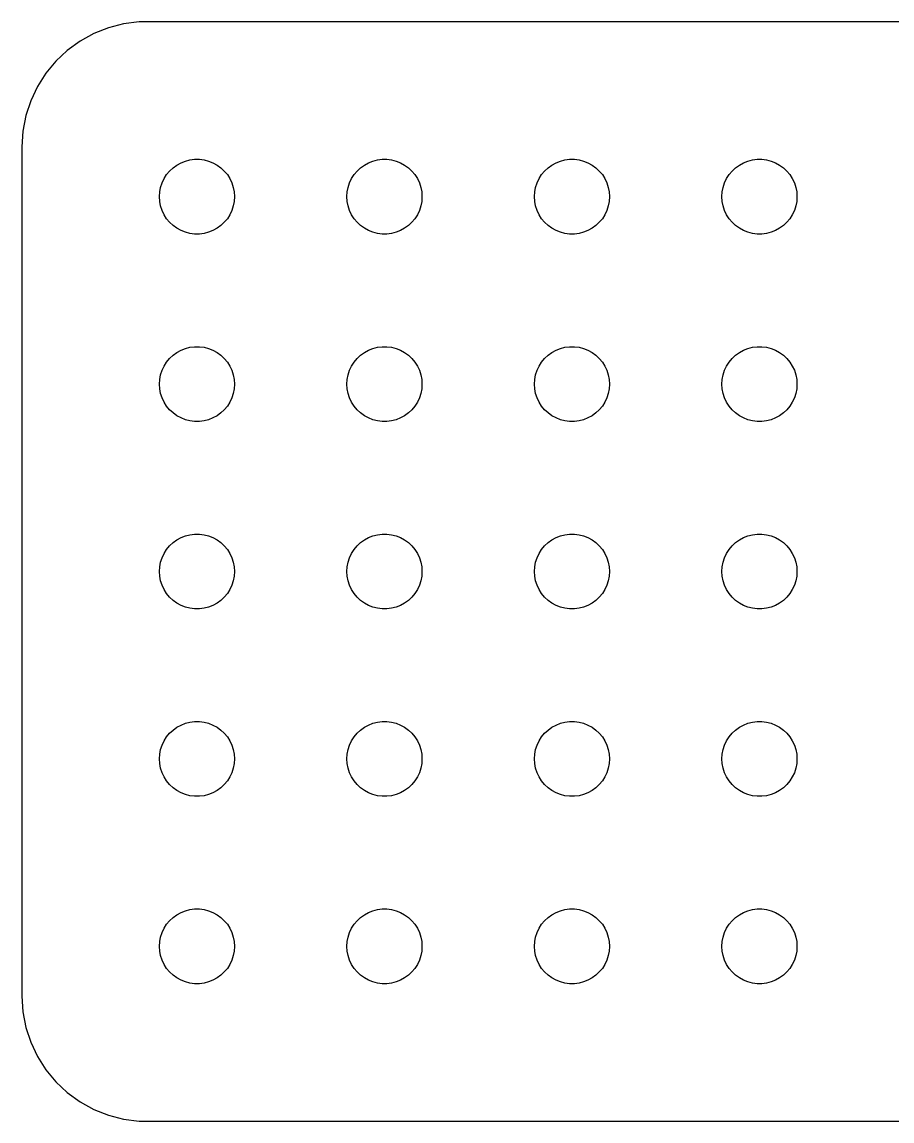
# Model space of a CAD drawing. Header units: metres. Extents: x -142 to 142, y -22 to 22.
# Drawn here: x -142 to -107.2, y -21.99 to 21.99 of the extents above; entities that cross this region are included whole.
import ezdxf

# ---------------------------------------------------------------- set-up
doc = ezdxf.new("R2010")
doc.units = ezdxf.units.M

msp = doc.modelspace()

# ---------------------------------------------------------------- linework, layer by layer
for p, q in [((-137.314, 21.9901), (-137.937, 21.9114)), ((137.314, 21.9901), (-137.314, 21.9901)), ((-138.545, 21.7553), (-139.129, 21.5241)), ((-137.937, 21.9114), (-138.545, 21.7553)), ((-139.679, 21.2216), (-140.187, 20.8526)), ((-139.129, 21.5241), (-139.679, 21.2216)), ((-140.187, 20.8526), (-140.645, 20.4227)), ((-140.645, 20.4227), (-141.045, 19.9389)), ((-141.045, 19.9389), (-141.382, 19.4088)), ((-141.382, 19.4088), (-141.649, 18.8406)), ((-141.649, 18.8406), (-141.843, 18.2434)), ((-141.843, 18.2434), (-141.961, 17.6267)), ((-141.961, 17.6267), (-142, 17)), ((-142, 17), (-142, -17)), ((-135.804, 16.2665), (-135.639, 16.3572)), ((-135.639, 16.3572), (-135.464, 16.4266)), ((-135.464, 16.4266), (-135.281, 16.4734)), ((-135.281, 16.4734), (-135.094, 16.497)), ((-135.094, 16.497), (-134.906, 16.497)), ((-134.906, 16.497), (-134.719, 16.4734)), ((-134.719, 16.4734), (-134.536, 16.4266)), ((-134.536, 16.4266), (-134.361, 16.3572)), ((-134.361, 16.3572), (-134.196, 16.2665)), ((-128.304, 16.2665), (-128.139, 16.3572)), ((-128.139, 16.3572), (-127.964, 16.4266)), ((-127.964, 16.4266), (-127.781, 16.4734)), ((-127.781, 16.4734), (-127.594, 16.497)), ((-127.594, 16.497), (-127.406, 16.497)), ((-127.406, 16.497), (-127.219, 16.4734)), ((-127.219, 16.4734), (-127.036, 16.4266)), ((-127.036, 16.4266), (-126.861, 16.3572)), ((-126.861, 16.3572), (-126.696, 16.2665)), ((-120.804, 16.2665), (-120.639, 16.3572)), ((-120.639, 16.3572), (-120.464, 16.4266)), ((-120.464, 16.4266), (-120.281, 16.4734)), ((-120.281, 16.4734), (-120.094, 16.497)), ((-120.094, 16.497), (-119.906, 16.497)), ((-119.906, 16.497), (-119.719, 16.4734)), ((-119.719, 16.4734), (-119.536, 16.4266)), ((-119.536, 16.4266), (-119.361, 16.3572)), ((-119.361, 16.3572), (-119.196, 16.2665)), ((-113.304, 16.2665), (-113.139, 16.3572)), ((-113.139, 16.3572), (-112.964, 16.4266)), ((-112.964, 16.4266), (-112.781, 16.4734)), ((-112.781, 16.4734), (-112.594, 16.497)), ((-112.594, 16.497), (-112.406, 16.497)), ((-112.406, 16.497), (-112.219, 16.4734)), ((-112.219, 16.4734), (-112.036, 16.4266)), ((-112.036, 16.4266), (-111.861, 16.3572)), ((-111.861, 16.3572), (-111.696, 16.2665)), ((-136.314, 15.7226), (-136.214, 15.8817)), ((-136.214, 15.8817), (-136.093, 16.0268)), ((-136.093, 16.0268), (-135.956, 16.1558)), ((-135.956, 16.1558), (-135.804, 16.2665)), ((-134.196, 16.2665), (-134.044, 16.1558)), ((-134.044, 16.1558), (-133.907, 16.0268)), ((-133.907, 16.0268), (-133.786, 15.8817)), ((-133.786, 15.8817), (-133.686, 15.7226)), ((-128.814, 15.7226), (-128.714, 15.8817)), ((-128.714, 15.8817), (-128.593, 16.0268)), ((-128.593, 16.0268), (-128.456, 16.1558)), ((-128.456, 16.1558), (-128.304, 16.2665)), ((-126.696, 16.2665), (-126.544, 16.1558)), ((-126.544, 16.1558), (-126.407, 16.0268)), ((-126.407, 16.0268), (-126.286, 15.8817)), ((-126.286, 15.8817), (-126.186, 15.7226)), ((-121.314, 15.7226), (-121.214, 15.8817)), ((-121.214, 15.8817), (-121.093, 16.0268)), ((-121.093, 16.0268), (-120.956, 16.1558)), ((-120.956, 16.1558), (-120.804, 16.2665)), ((-119.196, 16.2665), (-119.044, 16.1558)), ((-119.044, 16.1558), (-118.907, 16.0268)), ((-118.907, 16.0268), (-118.786, 15.8817)), ((-118.786, 15.8817), (-118.686, 15.7226)), ((-113.814, 15.7226), (-113.714, 15.8817)), ((-113.714, 15.8817), (-113.593, 16.0268)), ((-113.593, 16.0268), (-113.456, 16.1558)), ((-113.456, 16.1558), (-113.304, 16.2665)), ((-111.696, 16.2665), (-111.544, 16.1558)), ((-111.544, 16.1558), (-111.407, 16.0268)), ((-111.407, 16.0268), (-111.286, 15.8817)), ((-111.286, 15.8817), (-111.186, 15.7226)), ((-136.453, 15.373), (-136.395, 15.5522)), ((-136.395, 15.5522), (-136.314, 15.7226)), ((-133.686, 15.7226), (-133.605, 15.5522)), ((-133.605, 15.5522), (-133.547, 15.373)), ((-128.953, 15.373), (-128.895, 15.5522)), ((-128.895, 15.5522), (-128.814, 15.7226)), ((-126.186, 15.7226), (-126.105, 15.5522)), ((-126.105, 15.5522), (-126.047, 15.373)), ((-121.453, 15.373), (-121.395, 15.5522)), ((-121.395, 15.5522), (-121.314, 15.7226)), ((-118.686, 15.7226), (-118.605, 15.5522)), ((-118.605, 15.5522), (-118.547, 15.373)), ((-113.953, 15.373), (-113.895, 15.5522)), ((-113.895, 15.5522), (-113.814, 15.7226)), ((-111.186, 15.7226), (-111.105, 15.5522)), ((-111.105, 15.5522), (-111.047, 15.373)), ((-136.5, 15), (-136.488, 15.188)), ((-136.488, 14.812), (-136.5, 15)), ((-136.488, 15.188), (-136.453, 15.373)), ((-133.547, 15.373), (-133.512, 15.188)), ((-133.512, 15.188), (-133.5, 15)), ((-133.5, 15), (-133.512, 14.812)), ((-129, 15), (-128.988, 15.188)), ((-128.988, 14.812), (-129, 15)), ((-128.988, 15.188), (-128.953, 15.373)), ((-126.047, 15.373), (-126.012, 15.188)), ((-126.012, 15.188), (-126, 15)), ((-126, 15), (-126.012, 14.812)), ((-121.5, 15), (-121.488, 15.188)), ((-121.488, 14.812), (-121.5, 15)), ((-121.488, 15.188), (-121.453, 15.373)), ((-118.547, 15.373), (-118.512, 15.188)), ((-118.512, 15.188), (-118.5, 15)), ((-118.5, 15), (-118.512, 14.812)), ((-114, 15), (-113.988, 15.188)), ((-113.988, 14.812), (-114, 15)), ((-113.988, 15.188), (-113.953, 15.373)), ((-111.047, 15.373), (-111.012, 15.188)), ((-111.012, 15.188), (-111, 15)), ((-111, 15), (-111.012, 14.812)), ((-136.453, 14.627), (-136.488, 14.812)), ((-136.395, 14.4478), (-136.453, 14.627)), ((-133.547, 14.627), (-133.605, 14.4478)), ((-133.512, 14.812), (-133.547, 14.627)), ((-128.953, 14.627), (-128.988, 14.812)), ((-128.895, 14.4478), (-128.953, 14.627)), ((-126.047, 14.627), (-126.105, 14.4478)), ((-126.012, 14.812), (-126.047, 14.627)), ((-121.453, 14.627), (-121.488, 14.812)), ((-121.395, 14.4478), (-121.453, 14.627)), ((-118.547, 14.627), (-118.605, 14.4478)), ((-118.512, 14.812), (-118.547, 14.627)), ((-113.953, 14.627), (-113.988, 14.812)), ((-113.895, 14.4478), (-113.953, 14.627)), ((-111.047, 14.627), (-111.105, 14.4478)), ((-111.012, 14.812), (-111.047, 14.627)), ((-136.314, 14.2774), (-136.395, 14.4478)), ((-136.214, 14.1183), (-136.314, 14.2774)), ((-136.093, 13.9732), (-136.214, 14.1183)), ((-133.786, 14.1183), (-133.907, 13.9732)), ((-133.686, 14.2774), (-133.786, 14.1183)), ((-133.605, 14.4478), (-133.686, 14.2774)), ((-128.814, 14.2774), (-128.895, 14.4478)), ((-128.714, 14.1183), (-128.814, 14.2774)), ((-128.593, 13.9732), (-128.714, 14.1183)), ((-126.286, 14.1183), (-126.407, 13.9732)), ((-126.186, 14.2774), (-126.286, 14.1183)), ((-126.105, 14.4478), (-126.186, 14.2774)), ((-121.314, 14.2774), (-121.395, 14.4478)), ((-121.214, 14.1183), (-121.314, 14.2774)), ((-121.093, 13.9732), (-121.214, 14.1183)), ((-118.786, 14.1183), (-118.907, 13.9732)), ((-118.686, 14.2774), (-118.786, 14.1183)), ((-118.605, 14.4478), (-118.686, 14.2774)), ((-113.814, 14.2774), (-113.895, 14.4478)), ((-113.714, 14.1183), (-113.814, 14.2774)), ((-113.593, 13.9732), (-113.714, 14.1183)), ((-111.286, 14.1183), (-111.407, 13.9732)), ((-111.186, 14.2774), (-111.286, 14.1183)), ((-111.105, 14.4478), (-111.186, 14.2774)), ((-135.956, 13.8442), (-136.093, 13.9732)), ((-135.804, 13.7335), (-135.956, 13.8442)), ((-135.639, 13.6427), (-135.804, 13.7335)), ((-135.464, 13.5734), (-135.639, 13.6427)), ((-134.361, 13.6427), (-134.536, 13.5734)), ((-134.196, 13.7335), (-134.361, 13.6427)), ((-134.044, 13.8442), (-134.196, 13.7335)), ((-133.907, 13.9732), (-134.044, 13.8442)), ((-128.456, 13.8442), (-128.593, 13.9732)), ((-128.304, 13.7335), (-128.456, 13.8442)), ((-128.139, 13.6427), (-128.304, 13.7335)), ((-127.964, 13.5734), (-128.139, 13.6427)), ((-126.861, 13.6427), (-127.036, 13.5734)), ((-126.696, 13.7335), (-126.861, 13.6427)), ((-126.544, 13.8442), (-126.696, 13.7335)), ((-126.407, 13.9732), (-126.544, 13.8442)), ((-120.956, 13.8442), (-121.093, 13.9732)), ((-120.804, 13.7335), (-120.956, 13.8442)), ((-120.639, 13.6427), (-120.804, 13.7335)), ((-120.464, 13.5734), (-120.639, 13.6427)), ((-119.361, 13.6427), (-119.536, 13.5734)), ((-119.196, 13.7335), (-119.361, 13.6427)), ((-119.044, 13.8442), (-119.196, 13.7335)), ((-118.907, 13.9732), (-119.044, 13.8442)), ((-113.456, 13.8442), (-113.593, 13.9732)), ((-113.304, 13.7335), (-113.456, 13.8442)), ((-113.139, 13.6427), (-113.304, 13.7335)), ((-112.964, 13.5734), (-113.139, 13.6427)), ((-111.861, 13.6427), (-112.036, 13.5734)), ((-111.696, 13.7335), (-111.861, 13.6427)), ((-111.544, 13.8442), (-111.696, 13.7335)), ((-111.407, 13.9732), (-111.544, 13.8442)), ((-135.281, 13.5266), (-135.464, 13.5734)), ((-135.094, 13.5029), (-135.281, 13.5266)), ((-134.906, 13.5029), (-135.094, 13.5029)), ((-134.719, 13.5266), (-134.906, 13.5029)), ((-134.536, 13.5734), (-134.719, 13.5266)), ((-127.781, 13.5266), (-127.964, 13.5734)), ((-127.594, 13.5029), (-127.781, 13.5266)), ((-127.406, 13.5029), (-127.594, 13.5029)), ((-127.219, 13.5266), (-127.406, 13.5029)), ((-127.036, 13.5734), (-127.219, 13.5266)), ((-120.281, 13.5266), (-120.464, 13.5734)), ((-120.094, 13.5029), (-120.281, 13.5266)), ((-119.906, 13.5029), (-120.094, 13.5029)), ((-119.719, 13.5266), (-119.906, 13.5029)), ((-119.536, 13.5734), (-119.719, 13.5266)), ((-112.781, 13.5266), (-112.964, 13.5734)), ((-112.594, 13.5029), (-112.781, 13.5266)), ((-112.406, 13.5029), (-112.594, 13.5029)), ((-112.219, 13.5266), (-112.406, 13.5029)), ((-112.036, 13.5734), (-112.219, 13.5266)), ((-135.804, 8.76648), (-135.639, 8.85724)), ((-135.639, 8.85724), (-135.464, 8.92657)), ((-135.464, 8.92657), (-135.281, 8.97342)), ((-135.281, 8.97342), (-135.094, 8.99704)), ((-135.094, 8.99704), (-134.906, 8.99704)), ((-134.906, 8.99704), (-134.719, 8.97342)), ((-134.719, 8.97342), (-134.536, 8.92657)), ((-134.536, 8.92657), (-134.361, 8.85724)), ((-134.361, 8.85724), (-134.196, 8.76648)), ((-128.304, 8.76648), (-128.139, 8.85724)), ((-128.139, 8.85724), (-127.964, 8.92657)), ((-127.964, 8.92657), (-127.781, 8.97342)), ((-127.781, 8.97342), (-127.594, 8.99704)), ((-127.594, 8.99704), (-127.406, 8.99704)), ((-127.406, 8.99704), (-127.219, 8.97342)), ((-127.219, 8.97342), (-127.036, 8.92657)), ((-127.036, 8.92657), (-126.861, 8.85724)), ((-126.861, 8.85724), (-126.696, 8.76648)), ((-120.804, 8.76648), (-120.639, 8.85724)), ((-120.639, 8.85724), (-120.464, 8.92657)), ((-120.464, 8.92657), (-120.281, 8.97342)), ((-120.281, 8.97342), (-120.094, 8.99704)), ((-120.094, 8.99704), (-119.906, 8.99704)), ((-119.906, 8.99704), (-119.719, 8.97342)), ((-119.719, 8.97342), (-119.536, 8.92657)), ((-119.536, 8.92657), (-119.361, 8.85724)), ((-119.361, 8.85724), (-119.196, 8.76648)), ((-113.304, 8.76648), (-113.139, 8.85724)), ((-113.139, 8.85724), (-112.964, 8.92657)), ((-112.964, 8.92657), (-112.781, 8.97342)), ((-112.781, 8.97342), (-112.594, 8.99704)), ((-112.594, 8.99704), (-112.406, 8.99704)), ((-112.406, 8.99704), (-112.219, 8.97342)), ((-112.219, 8.97342), (-112.036, 8.92657)), ((-112.036, 8.92657), (-111.861, 8.85724)), ((-111.861, 8.85724), (-111.696, 8.76648)), ((-136.314, 8.22263), (-136.214, 8.38167)), ((-136.214, 8.38167), (-136.093, 8.52681)), ((-136.093, 8.52681), (-135.956, 8.65576)), ((-135.956, 8.65576), (-135.804, 8.76648)), ((-134.196, 8.76648), (-134.044, 8.65576)), ((-134.044, 8.65576), (-133.907, 8.52681)), ((-133.907, 8.52681), (-133.786, 8.38167)), ((-133.786, 8.38167), (-133.686, 8.22263)), ((-128.814, 8.22263), (-128.714, 8.38167)), ((-128.714, 8.38167), (-128.593, 8.52681)), ((-128.593, 8.52681), (-128.456, 8.65576)), ((-128.456, 8.65576), (-128.304, 8.76648)), ((-126.696, 8.76648), (-126.544, 8.65576)), ((-126.544, 8.65576), (-126.407, 8.52681)), ((-126.407, 8.52681), (-126.286, 8.38167)), ((-126.286, 8.38167), (-126.186, 8.22263)), ((-121.314, 8.22263), (-121.214, 8.38167)), ((-121.214, 8.38167), (-121.093, 8.52681)), ((-121.093, 8.52681), (-120.956, 8.65576)), ((-120.956, 8.65576), (-120.804, 8.76648)), ((-119.196, 8.76648), (-119.044, 8.65576)), ((-119.044, 8.65576), (-118.907, 8.52681)), ((-118.907, 8.52681), (-118.786, 8.38167)), ((-118.786, 8.38167), (-118.686, 8.22263)), ((-113.814, 8.22263), (-113.714, 8.38167)), ((-113.714, 8.38167), (-113.593, 8.52681)), ((-113.593, 8.52681), (-113.456, 8.65576)), ((-113.456, 8.65576), (-113.304, 8.76648)), ((-111.696, 8.76648), (-111.544, 8.65576)), ((-111.544, 8.65576), (-111.407, 8.52681)), ((-111.407, 8.52681), (-111.286, 8.38167)), ((-111.286, 8.38167), (-111.186, 8.22263)), ((-136.453, 7.87303), (-136.395, 8.05219)), ((-136.395, 8.05219), (-136.314, 8.22263)), ((-133.686, 8.22263), (-133.605, 8.05219)), ((-133.605, 8.05219), (-133.547, 7.87303)), ((-128.953, 7.87303), (-128.895, 8.05219)), ((-128.895, 8.05219), (-128.814, 8.22263)), ((-126.186, 8.22263), (-126.105, 8.05219)), ((-126.105, 8.05219), (-126.047, 7.87303)), ((-121.453, 7.87303), (-121.395, 8.05219)), ((-121.395, 8.05219), (-121.314, 8.22263)), ((-118.686, 8.22263), (-118.605, 8.05219)), ((-118.605, 8.05219), (-118.547, 7.87303)), ((-113.953, 7.87303), (-113.895, 8.05219)), ((-113.895, 8.05219), (-113.814, 8.22263)), ((-111.186, 8.22263), (-111.105, 8.05219)), ((-111.105, 8.05219), (-111.047, 7.87303)), ((-136.5, 7.5), (-136.488, 7.68799)), ((-136.488, 7.312), (-136.5, 7.5)), ((-136.488, 7.68799), (-136.453, 7.87303)), ((-133.547, 7.87303), (-133.512, 7.68799)), ((-133.512, 7.68799), (-133.5, 7.5)), ((-133.5, 7.5), (-133.512, 7.312)), ((-129, 7.5), (-128.988, 7.68799)), ((-128.988, 7.312), (-129, 7.5)), ((-128.988, 7.68799), (-128.953, 7.87303)), ((-126.047, 7.87303), (-126.012, 7.68799)), ((-126.012, 7.68799), (-126, 7.5)), ((-126, 7.5), (-126.012, 7.312)), ((-121.5, 7.5), (-121.488, 7.68799)), ((-121.488, 7.312), (-121.5, 7.5)), ((-121.488, 7.68799), (-121.453, 7.87303)), ((-118.547, 7.87303), (-118.512, 7.68799)), ((-118.512, 7.68799), (-118.5, 7.5)), ((-118.5, 7.5), (-118.512, 7.312)), ((-114, 7.5), (-113.988, 7.68799)), ((-113.988, 7.312), (-114, 7.5)), ((-113.988, 7.68799), (-113.953, 7.87303)), ((-111.047, 7.87303), (-111.012, 7.68799)), ((-111.012, 7.68799), (-111, 7.5)), ((-111, 7.5), (-111.012, 7.312)), ((-136.453, 7.12695), (-136.488, 7.312)), ((-136.395, 6.9478), (-136.453, 7.12695)), ((-133.547, 7.12695), (-133.605, 6.9478)), ((-133.512, 7.312), (-133.547, 7.12695)), ((-128.953, 7.12695), (-128.988, 7.312)), ((-128.895, 6.9478), (-128.953, 7.12695)), ((-126.047, 7.12695), (-126.105, 6.9478)), ((-126.012, 7.312), (-126.047, 7.12695)), ((-121.453, 7.12695), (-121.488, 7.312)), ((-121.395, 6.9478), (-121.453, 7.12695)), ((-118.547, 7.12695), (-118.605, 6.9478)), ((-118.512, 7.312), (-118.547, 7.12695)), ((-113.953, 7.12695), (-113.988, 7.312)), ((-113.895, 6.9478), (-113.953, 7.12695)), ((-111.047, 7.12695), (-111.105, 6.9478)), ((-111.012, 7.312), (-111.047, 7.12695)), ((-136.314, 6.77736), (-136.395, 6.9478)), ((-136.214, 6.61832), (-136.314, 6.77736)), ((-136.093, 6.47318), (-136.214, 6.61832)), ((-133.786, 6.61832), (-133.907, 6.47318)), ((-133.686, 6.77736), (-133.786, 6.61832)), ((-133.605, 6.9478), (-133.686, 6.77736)), ((-128.814, 6.77736), (-128.895, 6.9478)), ((-128.714, 6.61832), (-128.814, 6.77736)), ((-128.593, 6.47318), (-128.714, 6.61832)), ((-126.286, 6.61832), (-126.407, 6.47318)), ((-126.186, 6.77736), (-126.286, 6.61832)), ((-126.105, 6.9478), (-126.186, 6.77736)), ((-121.314, 6.77736), (-121.395, 6.9478)), ((-121.214, 6.61832), (-121.314, 6.77736)), ((-121.093, 6.47318), (-121.214, 6.61832)), ((-118.786, 6.61832), (-118.907, 6.47318)), ((-118.686, 6.77736), (-118.786, 6.61832)), ((-118.605, 6.9478), (-118.686, 6.77736)), ((-113.814, 6.77736), (-113.895, 6.9478)), ((-113.714, 6.61832), (-113.814, 6.77736)), ((-113.593, 6.47318), (-113.714, 6.61832)), ((-111.286, 6.61832), (-111.407, 6.47318)), ((-111.186, 6.77736), (-111.286, 6.61832)), ((-111.105, 6.9478), (-111.186, 6.77736)), ((-135.956, 6.34422), (-136.093, 6.47318)), ((-135.804, 6.23351), (-135.956, 6.34422)), ((-135.639, 6.14275), (-135.804, 6.23351)), ((-134.196, 6.23351), (-134.361, 6.14275)), ((-134.044, 6.34422), (-134.196, 6.23351)), ((-133.907, 6.47318), (-134.044, 6.34422)), ((-128.456, 6.34422), (-128.593, 6.47318)), ((-128.304, 6.23351), (-128.456, 6.34422)), ((-128.139, 6.14275), (-128.304, 6.23351)), ((-126.696, 6.23351), (-126.861, 6.14275)), ((-126.544, 6.34422), (-126.696, 6.23351)), ((-126.407, 6.47318), (-126.544, 6.34422)), ((-120.956, 6.34422), (-121.093, 6.47318)), ((-120.804, 6.23351), (-120.956, 6.34422)), ((-120.639, 6.14275), (-120.804, 6.23351)), ((-119.196, 6.23351), (-119.361, 6.14275)), ((-119.044, 6.34422), (-119.196, 6.23351)), ((-118.907, 6.47318), (-119.044, 6.34422)), ((-113.456, 6.34422), (-113.593, 6.47318)), ((-113.304, 6.23351), (-113.456, 6.34422)), ((-113.139, 6.14275), (-113.304, 6.23351)), ((-111.696, 6.23351), (-111.861, 6.14275)), ((-111.544, 6.34422), (-111.696, 6.23351)), ((-111.407, 6.47318), (-111.544, 6.34422)), ((-135.464, 6.07341), (-135.639, 6.14275)), ((-135.281, 6.02657), (-135.464, 6.07341)), ((-135.094, 6.00294), (-135.281, 6.02657)), ((-134.906, 6.00294), (-135.094, 6.00294)), ((-134.719, 6.02657), (-134.906, 6.00294)), ((-134.536, 6.07341), (-134.719, 6.02657)), ((-134.361, 6.14275), (-134.536, 6.07341)), ((-127.964, 6.07341), (-128.139, 6.14275)), ((-127.781, 6.02657), (-127.964, 6.07341)), ((-127.594, 6.00294), (-127.781, 6.02657)), ((-127.406, 6.00294), (-127.594, 6.00294)), ((-127.219, 6.02657), (-127.406, 6.00294)), ((-127.036, 6.07341), (-127.219, 6.02657)), ((-126.861, 6.14275), (-127.036, 6.07341)), ((-120.464, 6.07341), (-120.639, 6.14275)), ((-120.281, 6.02657), (-120.464, 6.07341)), ((-120.094, 6.00294), (-120.281, 6.02657)), ((-119.906, 6.00294), (-120.094, 6.00294)), ((-119.719, 6.02657), (-119.906, 6.00294)), ((-119.536, 6.07341), (-119.719, 6.02657)), ((-119.361, 6.14275), (-119.536, 6.07341)), ((-112.964, 6.07341), (-113.139, 6.14275)), ((-112.781, 6.02657), (-112.964, 6.07341)), ((-112.594, 6.00294), (-112.781, 6.02657)), ((-112.406, 6.00294), (-112.594, 6.00294)), ((-112.219, 6.02657), (-112.406, 6.00294)), ((-112.036, 6.07341), (-112.219, 6.02657)), ((-111.861, 6.14275), (-112.036, 6.07341)), ((-135.804, 1.26648), (-135.639, 1.35724)), ((-135.639, 1.35724), (-135.464, 1.42657)), ((-135.464, 1.42657), (-135.281, 1.47342)), ((-135.281, 1.47342), (-135.094, 1.49704)), ((-135.094, 1.49704), (-134.906, 1.49704)), ((-134.906, 1.49704), (-134.719, 1.47342)), ((-134.719, 1.47342), (-134.536, 1.42657)), ((-134.536, 1.42657), (-134.361, 1.35724)), ((-134.361, 1.35724), (-134.196, 1.26648)), ((-128.304, 1.26648), (-128.139, 1.35724)), ((-128.139, 1.35724), (-127.964, 1.42657)), ((-127.964, 1.42657), (-127.781, 1.47342)), ((-127.781, 1.47342), (-127.594, 1.49704)), ((-127.594, 1.49704), (-127.406, 1.49704)), ((-127.406, 1.49704), (-127.219, 1.47342)), ((-127.219, 1.47342), (-127.036, 1.42657)), ((-127.036, 1.42657), (-126.861, 1.35724)), ((-126.861, 1.35724), (-126.696, 1.26648)), ((-120.804, 1.26648), (-120.639, 1.35724)), ((-120.639, 1.35724), (-120.464, 1.42657)), ((-120.464, 1.42657), (-120.281, 1.47342)), ((-120.281, 1.47342), (-120.094, 1.49704)), ((-120.094, 1.49704), (-119.906, 1.49704)), ((-119.906, 1.49704), (-119.719, 1.47342)), ((-119.719, 1.47342), (-119.536, 1.42657)), ((-119.536, 1.42657), (-119.361, 1.35724)), ((-119.361, 1.35724), (-119.196, 1.26648)), ((-113.304, 1.26648), (-113.139, 1.35724)), ((-113.139, 1.35724), (-112.964, 1.42657)), ((-112.964, 1.42657), (-112.781, 1.47342)), ((-112.781, 1.47342), (-112.594, 1.49704)), ((-112.594, 1.49704), (-112.406, 1.49704)), ((-112.406, 1.49704), (-112.219, 1.47342)), ((-112.219, 1.47342), (-112.036, 1.42657)), ((-112.036, 1.42657), (-111.861, 1.35724)), ((-111.861, 1.35724), (-111.696, 1.26648)), ((-136.314, 0.722626), (-136.214, 0.881668)), ((-136.214, 0.881668), (-136.093, 1.02681)), ((-136.093, 1.02681), (-135.956, 1.15576)), ((-135.956, 1.15576), (-135.804, 1.26648)), ((-134.196, 1.26648), (-134.044, 1.15576)), ((-134.044, 1.15576), (-133.907, 1.02681)), ((-133.907, 1.02681), (-133.786, 0.881668)), ((-133.786, 0.881668), (-133.686, 0.722626)), ((-128.814, 0.722626), (-128.714, 0.881668)), ((-128.714, 0.881668), (-128.593, 1.02681)), ((-128.593, 1.02681), (-128.456, 1.15576)), ((-128.456, 1.15576), (-128.304, 1.26648)), ((-126.696, 1.26648), (-126.544, 1.15576)), ((-126.544, 1.15576), (-126.407, 1.02681)), ((-126.407, 1.02681), (-126.286, 0.881668)), ((-126.286, 0.881668), (-126.186, 0.722626)), ((-121.314, 0.722626), (-121.214, 0.881668)), ((-121.214, 0.881668), (-121.093, 1.02681)), ((-121.093, 1.02681), (-120.956, 1.15576)), ((-120.956, 1.15576), (-120.804, 1.26648)), ((-119.196, 1.26648), (-119.044, 1.15576)), ((-119.044, 1.15576), (-118.907, 1.02681)), ((-118.907, 1.02681), (-118.786, 0.881668)), ((-118.786, 0.881668), (-118.686, 0.722626)), ((-113.814, 0.722626), (-113.714, 0.881668)), ((-113.714, 0.881668), (-113.593, 1.02681)), ((-113.593, 1.02681), (-113.456, 1.15576)), ((-113.456, 1.15576), (-113.304, 1.26648)), ((-111.696, 1.26648), (-111.544, 1.15576)), ((-111.544, 1.15576), (-111.407, 1.02681)), ((-111.407, 1.02681), (-111.286, 0.881668)), ((-111.286, 0.881668), (-111.186, 0.722626)), ((-136.453, 0.373032), (-136.395, 0.552185)), ((-136.395, 0.552185), (-136.314, 0.722626)), ((-133.686, 0.722626), (-133.605, 0.552185)), ((-133.605, 0.552185), (-133.547, 0.373032)), ((-128.953, 0.373032), (-128.895, 0.552185)), ((-128.895, 0.552185), (-128.814, 0.722626)), ((-126.186, 0.722626), (-126.105, 0.552185)), ((-126.105, 0.552185), (-126.047, 0.373032)), ((-121.453, 0.373032), (-121.395, 0.552185)), ((-121.395, 0.552185), (-121.314, 0.722626)), ((-118.686, 0.722626), (-118.605, 0.552185)), ((-118.605, 0.552185), (-118.547, 0.373032)), ((-113.953, 0.373032), (-113.895, 0.552185)), ((-113.895, 0.552185), (-113.814, 0.722626)), ((-111.186, 0.722626), (-111.105, 0.552185)), ((-111.105, 0.552185), (-111.047, 0.373032)), ((-136.5, 0), (-136.488, 0.187988)), ((-136.488, -0.187988), (-136.5, 0)), ((-136.488, 0.187988), (-136.453, 0.373032)), ((-133.547, 0.373032), (-133.512, 0.187988)), ((-133.512, 0.187988), (-133.5, 0)), ((-133.5, 0), (-133.512, -0.187988)), ((-129, 0), (-128.988, 0.187988)), ((-128.988, -0.187988), (-129, 0)), ((-128.988, 0.187988), (-128.953, 0.373032)), ((-126.047, 0.373032), (-126.012, 0.187988)), ((-126.012, 0.187988), (-126, 0)), ((-126, 0), (-126.012, -0.187988)), ((-121.5, 0), (-121.488, 0.187988)), ((-121.488, -0.187988), (-121.5, 0)), ((-121.488, 0.187988), (-121.453, 0.373032)), ((-118.547, 0.373032), (-118.512, 0.187988)), ((-118.512, 0.187988), (-118.5, 0)), ((-118.5, 0), (-118.512, -0.187988)), ((-114, 0), (-113.988, 0.187988)), ((-113.988, -0.187988), (-114, 0)), ((-113.988, 0.187988), (-113.953, 0.373032)), ((-111.047, 0.373032), (-111.012, 0.187988)), ((-111.012, 0.187988), (-111, 0)), ((-111, 0), (-111.012, -0.187988)), ((-136.453, -0.373032), (-136.488, -0.187988)), ((-136.395, -0.552185), (-136.453, -0.373032)), ((-133.547, -0.373032), (-133.605, -0.552185)), ((-133.512, -0.187988), (-133.547, -0.373032)), ((-128.953, -0.373032), (-128.988, -0.187988)), ((-128.895, -0.552185), (-128.953, -0.373032)), ((-126.047, -0.373032), (-126.105, -0.552185)), ((-126.012, -0.187988), (-126.047, -0.373032)), ((-121.453, -0.373032), (-121.488, -0.187988)), ((-121.395, -0.552185), (-121.453, -0.373032)), ((-118.547, -0.373032), (-118.605, -0.552185)), ((-118.512, -0.187988), (-118.547, -0.373032)), ((-113.953, -0.373032), (-113.988, -0.187988)), ((-113.895, -0.552185), (-113.953, -0.373032)), ((-111.047, -0.373032), (-111.105, -0.552185)), ((-111.012, -0.187988), (-111.047, -0.373032)), ((-136.314, -0.722626), (-136.395, -0.552185)), ((-136.214, -0.881668), (-136.314, -0.722626)), ((-133.686, -0.722626), (-133.786, -0.881668)), ((-133.605, -0.552185), (-133.686, -0.722626)), ((-128.814, -0.722626), (-128.895, -0.552185)), ((-128.714, -0.881668), (-128.814, -0.722626)), ((-126.186, -0.722626), (-126.286, -0.881668)), ((-126.105, -0.552185), (-126.186, -0.722626)), ((-121.314, -0.722626), (-121.395, -0.552185)), ((-121.214, -0.881668), (-121.314, -0.722626)), ((-118.686, -0.722626), (-118.786, -0.881668)), ((-118.605, -0.552185), (-118.686, -0.722626)), ((-113.814, -0.722626), (-113.895, -0.552185)), ((-113.714, -0.881668), (-113.814, -0.722626)), ((-111.186, -0.722626), (-111.286, -0.881668)), ((-111.105, -0.552185), (-111.186, -0.722626)), ((-136.093, -1.02681), (-136.214, -0.881668)), ((-135.956, -1.15576), (-136.093, -1.02681)), ((-135.804, -1.26648), (-135.956, -1.15576)), ((-135.639, -1.35724), (-135.804, -1.26648)), ((-134.196, -1.26648), (-134.361, -1.35724)), ((-134.044, -1.15576), (-134.196, -1.26648)), ((-133.907, -1.02681), (-134.044, -1.15576)), ((-133.786, -0.881668), (-133.907, -1.02681)), ((-128.593, -1.02681), (-128.714, -0.881668)), ((-128.456, -1.15576), (-128.593, -1.02681)), ((-128.304, -1.26648), (-128.456, -1.15576)), ((-128.139, -1.35724), (-128.304, -1.26648)), ((-126.696, -1.26648), (-126.861, -1.35724)), ((-126.544, -1.15576), (-126.696, -1.26648)), ((-126.407, -1.02681), (-126.544, -1.15576)), ((-126.286, -0.881668), (-126.407, -1.02681)), ((-121.093, -1.02681), (-121.214, -0.881668)), ((-120.956, -1.15576), (-121.093, -1.02681)), ((-120.804, -1.26648), (-120.956, -1.15576)), ((-120.639, -1.35724), (-120.804, -1.26648)), ((-119.196, -1.26648), (-119.361, -1.35724)), ((-119.044, -1.15576), (-119.196, -1.26648)), ((-118.907, -1.02681), (-119.044, -1.15576)), ((-118.786, -0.881668), (-118.907, -1.02681)), ((-113.593, -1.02681), (-113.714, -0.881668)), ((-113.456, -1.15576), (-113.593, -1.02681)), ((-113.304, -1.26648), (-113.456, -1.15576)), ((-113.139, -1.35724), (-113.304, -1.26648)), ((-111.696, -1.26648), (-111.861, -1.35724)), ((-111.544, -1.15576), (-111.696, -1.26648)), ((-111.407, -1.02681), (-111.544, -1.15576)), ((-111.286, -0.881668), (-111.407, -1.02681)), ((-135.464, -1.42657), (-135.639, -1.35724)), ((-135.281, -1.47342), (-135.464, -1.42657)), ((-135.094, -1.49704), (-135.281, -1.47342)), ((-134.906, -1.49704), (-135.094, -1.49704)), ((-134.719, -1.47342), (-134.906, -1.49704)), ((-134.536, -1.42657), (-134.719, -1.47342)), ((-134.361, -1.35724), (-134.536, -1.42657)), ((-127.964, -1.42657), (-128.139, -1.35724)), ((-127.781, -1.47342), (-127.964, -1.42657)), ((-127.594, -1.49704), (-127.781, -1.47342)), ((-127.406, -1.49704), (-127.594, -1.49704)), ((-127.219, -1.47342), (-127.406, -1.49704)), ((-127.036, -1.42657), (-127.219, -1.47342)), ((-126.861, -1.35724), (-127.036, -1.42657)), ((-120.464, -1.42657), (-120.639, -1.35724)), ((-120.281, -1.47342), (-120.464, -1.42657)), ((-120.094, -1.49704), (-120.281, -1.47342)), ((-119.906, -1.49704), (-120.094, -1.49704)), ((-119.719, -1.47342), (-119.906, -1.49704)), ((-119.536, -1.42657), (-119.719, -1.47342)), ((-119.361, -1.35724), (-119.536, -1.42657)), ((-112.964, -1.42657), (-113.139, -1.35724)), ((-112.781, -1.47342), (-112.964, -1.42657)), ((-112.594, -1.49704), (-112.781, -1.47342)), ((-112.406, -1.49704), (-112.594, -1.49704)), ((-112.219, -1.47342), (-112.406, -1.49704)), ((-112.036, -1.42657), (-112.219, -1.47342)), ((-111.861, -1.35724), (-112.036, -1.42657)), ((-135.804, -6.23351), (-135.639, -6.14275)), ((-135.639, -6.14275), (-135.464, -6.07341)), ((-135.464, -6.07341), (-135.281, -6.02657)), ((-135.281, -6.02657), (-135.094, -6.00294)), ((-135.094, -6.00294), (-134.906, -6.00294)), ((-134.906, -6.00294), (-134.719, -6.02657)), ((-134.719, -6.02657), (-134.536, -6.07341)), ((-134.536, -6.07341), (-134.361, -6.14275)), ((-134.361, -6.14275), (-134.196, -6.23351)), ((-128.304, -6.23351), (-128.139, -6.14275)), ((-128.139, -6.14275), (-127.964, -6.07341)), ((-127.964, -6.07341), (-127.781, -6.02657)), ((-127.781, -6.02657), (-127.594, -6.00294)), ((-127.594, -6.00294), (-127.406, -6.00294)), ((-127.406, -6.00294), (-127.219, -6.02657)), ((-127.219, -6.02657), (-127.036, -6.07341)), ((-127.036, -6.07341), (-126.861, -6.14275)), ((-126.861, -6.14275), (-126.696, -6.23351)), ((-120.804, -6.23351), (-120.639, -6.14275)), ((-120.639, -6.14275), (-120.464, -6.07341)), ((-120.464, -6.07341), (-120.281, -6.02657)), ((-120.281, -6.02657), (-120.094, -6.00294)), ((-120.094, -6.00294), (-119.906, -6.00294)), ((-119.906, -6.00294), (-119.719, -6.02657)), ((-119.719, -6.02657), (-119.536, -6.07341)), ((-119.536, -6.07341), (-119.361, -6.14275)), ((-119.361, -6.14275), (-119.196, -6.23351)), ((-113.304, -6.23351), (-113.139, -6.14275)), ((-113.139, -6.14275), (-112.964, -6.07341)), ((-112.964, -6.07341), (-112.781, -6.02657)), ((-112.781, -6.02657), (-112.594, -6.00294)), ((-112.594, -6.00294), (-112.406, -6.00294)), ((-112.406, -6.00294), (-112.219, -6.02657)), ((-112.219, -6.02657), (-112.036, -6.07341)), ((-112.036, -6.07341), (-111.861, -6.14275)), ((-111.861, -6.14275), (-111.696, -6.23351)), ((-136.214, -6.61832), (-136.093, -6.47318)), ((-136.093, -6.47318), (-135.956, -6.34422)), ((-135.956, -6.34422), (-135.804, -6.23351)), ((-134.196, -6.23351), (-134.044, -6.34422)), ((-134.044, -6.34422), (-133.907, -6.47318)), ((-133.907, -6.47318), (-133.786, -6.61832)), ((-128.714, -6.61832), (-128.593, -6.47318)), ((-128.593, -6.47318), (-128.456, -6.34422)), ((-128.456, -6.34422), (-128.304, -6.23351)), ((-126.696, -6.23351), (-126.544, -6.34422)), ((-126.544, -6.34422), (-126.407, -6.47318)), ((-126.407, -6.47318), (-126.286, -6.61832)), ((-121.214, -6.61832), (-121.093, -6.47318)), ((-121.093, -6.47318), (-120.956, -6.34422)), ((-120.956, -6.34422), (-120.804, -6.23351)), ((-119.196, -6.23351), (-119.044, -6.34422)), ((-119.044, -6.34422), (-118.907, -6.47318)), ((-118.907, -6.47318), (-118.786, -6.61832)), ((-113.714, -6.61832), (-113.593, -6.47318)), ((-113.593, -6.47318), (-113.456, -6.34422)), ((-113.456, -6.34422), (-113.304, -6.23351)), ((-111.696, -6.23351), (-111.544, -6.34422)), ((-111.544, -6.34422), (-111.407, -6.47318)), ((-111.407, -6.47318), (-111.286, -6.61832)), ((-136.453, -7.12695), (-136.395, -6.9478)), ((-136.395, -6.9478), (-136.314, -6.77736)), ((-136.314, -6.77736), (-136.214, -6.61832)), ((-133.786, -6.61832), (-133.686, -6.77736)), ((-133.686, -6.77736), (-133.605, -6.9478)), ((-133.605, -6.9478), (-133.547, -7.12695)), ((-128.953, -7.12695), (-128.895, -6.9478)), ((-128.895, -6.9478), (-128.814, -6.77736)), ((-128.814, -6.77736), (-128.714, -6.61832)), ((-126.286, -6.61832), (-126.186, -6.77736)), ((-126.186, -6.77736), (-126.105, -6.9478)), ((-126.105, -6.9478), (-126.047, -7.12695)), ((-121.453, -7.12695), (-121.395, -6.9478)), ((-121.395, -6.9478), (-121.314, -6.77736)), ((-121.314, -6.77736), (-121.214, -6.61832)), ((-118.786, -6.61832), (-118.686, -6.77736)), ((-118.686, -6.77736), (-118.605, -6.9478)), ((-118.605, -6.9478), (-118.547, -7.12695)), ((-113.953, -7.12695), (-113.895, -6.9478)), ((-113.895, -6.9478), (-113.814, -6.77736)), ((-113.814, -6.77736), (-113.714, -6.61832)), ((-111.286, -6.61832), (-111.186, -6.77736)), ((-111.186, -6.77736), (-111.105, -6.9478)), ((-111.105, -6.9478), (-111.047, -7.12695)), ((-136.5, -7.5), (-136.488, -7.312)), ((-136.488, -7.312), (-136.453, -7.12695)), ((-133.547, -7.12695), (-133.512, -7.312)), ((-133.512, -7.312), (-133.5, -7.5)), ((-129, -7.5), (-128.988, -7.312)), ((-128.988, -7.312), (-128.953, -7.12695)), ((-126.047, -7.12695), (-126.012, -7.312)), ((-126.012, -7.312), (-126, -7.5)), ((-121.5, -7.5), (-121.488, -7.312)), ((-121.488, -7.312), (-121.453, -7.12695)), ((-118.547, -7.12695), (-118.512, -7.312)), ((-118.512, -7.312), (-118.5, -7.5)), ((-114, -7.5), (-113.988, -7.312)), ((-113.988, -7.312), (-113.953, -7.12695)), ((-111.047, -7.12695), (-111.012, -7.312)), ((-111.012, -7.312), (-111, -7.5)), ((-136.488, -7.68799), (-136.5, -7.5)), ((-136.453, -7.87303), (-136.488, -7.68799)), ((-136.395, -8.05219), (-136.453, -7.87303)), ((-133.547, -7.87303), (-133.605, -8.05219)), ((-133.512, -7.68799), (-133.547, -7.87303)), ((-133.5, -7.5), (-133.512, -7.68799)), ((-128.988, -7.68799), (-129, -7.5)), ((-128.953, -7.87303), (-128.988, -7.68799)), ((-128.895, -8.05219), (-128.953, -7.87303)), ((-126.047, -7.87303), (-126.105, -8.05219)), ((-126.012, -7.68799), (-126.047, -7.87303)), ((-126, -7.5), (-126.012, -7.68799)), ((-121.488, -7.68799), (-121.5, -7.5)), ((-121.453, -7.87303), (-121.488, -7.68799)), ((-121.395, -8.05219), (-121.453, -7.87303)), ((-118.547, -7.87303), (-118.605, -8.05219)), ((-118.512, -7.68799), (-118.547, -7.87303)), ((-118.5, -7.5), (-118.512, -7.68799)), ((-113.988, -7.68799), (-114, -7.5)), ((-113.953, -7.87303), (-113.988, -7.68799)), ((-113.895, -8.05219), (-113.953, -7.87303)), ((-111.047, -7.87303), (-111.105, -8.05219)), ((-111.012, -7.68799), (-111.047, -7.87303)), ((-111, -7.5), (-111.012, -7.68799)), ((-136.314, -8.22263), (-136.395, -8.05219)), ((-136.214, -8.38167), (-136.314, -8.22263)), ((-133.686, -8.22263), (-133.786, -8.38167)), ((-133.605, -8.05219), (-133.686, -8.22263)), ((-128.814, -8.22263), (-128.895, -8.05219)), ((-128.714, -8.38167), (-128.814, -8.22263)), ((-126.186, -8.22263), (-126.286, -8.38167)), ((-126.105, -8.05219), (-126.186, -8.22263)), ((-121.314, -8.22263), (-121.395, -8.05219)), ((-121.214, -8.38167), (-121.314, -8.22263)), ((-118.686, -8.22263), (-118.786, -8.38167)), ((-118.605, -8.05219), (-118.686, -8.22263)), ((-113.814, -8.22263), (-113.895, -8.05219)), ((-113.714, -8.38167), (-113.814, -8.22263)), ((-111.186, -8.22263), (-111.286, -8.38167)), ((-111.105, -8.05219), (-111.186, -8.22263)), ((-136.093, -8.52681), (-136.214, -8.38167)), ((-135.956, -8.65576), (-136.093, -8.52681)), ((-135.804, -8.76648), (-135.956, -8.65576)), ((-135.639, -8.85724), (-135.804, -8.76648)), ((-134.196, -8.76648), (-134.361, -8.85724)), ((-134.044, -8.65576), (-134.196, -8.76648)), ((-133.907, -8.52681), (-134.044, -8.65576)), ((-133.786, -8.38167), (-133.907, -8.52681)), ((-128.593, -8.52681), (-128.714, -8.38167)), ((-128.456, -8.65576), (-128.593, -8.52681)), ((-128.304, -8.76648), (-128.456, -8.65576)), ((-128.139, -8.85724), (-128.304, -8.76648)), ((-126.696, -8.76648), (-126.861, -8.85724)), ((-126.544, -8.65576), (-126.696, -8.76648)), ((-126.407, -8.52681), (-126.544, -8.65576)), ((-126.286, -8.38167), (-126.407, -8.52681)), ((-121.093, -8.52681), (-121.214, -8.38167)), ((-120.956, -8.65576), (-121.093, -8.52681)), ((-120.804, -8.76648), (-120.956, -8.65576)), ((-120.639, -8.85724), (-120.804, -8.76648)), ((-119.196, -8.76648), (-119.361, -8.85724)), ((-119.044, -8.65576), (-119.196, -8.76648)), ((-118.907, -8.52681), (-119.044, -8.65576)), ((-118.786, -8.38167), (-118.907, -8.52681)), ((-113.593, -8.52681), (-113.714, -8.38167)), ((-113.456, -8.65576), (-113.593, -8.52681)), ((-113.304, -8.76648), (-113.456, -8.65576)), ((-113.139, -8.85724), (-113.304, -8.76648)), ((-111.696, -8.76648), (-111.861, -8.85724)), ((-111.544, -8.65576), (-111.696, -8.76648)), ((-111.407, -8.52681), (-111.544, -8.65576)), ((-111.286, -8.38167), (-111.407, -8.52681)), ((-135.464, -8.92657), (-135.639, -8.85724)), ((-135.281, -8.97342), (-135.464, -8.92657)), ((-135.094, -8.99704), (-135.281, -8.97342)), ((-134.906, -8.99704), (-135.094, -8.99704)), ((-134.719, -8.97342), (-134.906, -8.99704)), ((-134.536, -8.92657), (-134.719, -8.97342)), ((-134.361, -8.85724), (-134.536, -8.92657)), ((-127.964, -8.92657), (-128.139, -8.85724)), ((-127.781, -8.97342), (-127.964, -8.92657)), ((-127.594, -8.99704), (-127.781, -8.97342)), ((-127.406, -8.99704), (-127.594, -8.99704)), ((-127.219, -8.97342), (-127.406, -8.99704)), ((-127.036, -8.92657), (-127.219, -8.97342)), ((-126.861, -8.85724), (-127.036, -8.92657)), ((-120.464, -8.92657), (-120.639, -8.85724)), ((-120.281, -8.97342), (-120.464, -8.92657)), ((-120.094, -8.99704), (-120.281, -8.97342)), ((-119.906, -8.99704), (-120.094, -8.99704)), ((-119.719, -8.97342), (-119.906, -8.99704)), ((-119.536, -8.92657), (-119.719, -8.97342)), ((-119.361, -8.85724), (-119.536, -8.92657)), ((-112.964, -8.92657), (-113.139, -8.85724)), ((-112.781, -8.97342), (-112.964, -8.92657)), ((-112.594, -8.99704), (-112.781, -8.97342)), ((-112.406, -8.99704), (-112.594, -8.99704)), ((-112.219, -8.97342), (-112.406, -8.99704)), ((-112.036, -8.92657), (-112.219, -8.97342)), ((-111.861, -8.85724), (-112.036, -8.92657)), ((-135.639, -13.6427), (-135.464, -13.5734)), ((-135.464, -13.5734), (-135.281, -13.5266)), ((-135.281, -13.5266), (-135.094, -13.5029)), ((-135.094, -13.5029), (-134.906, -13.5029)), ((-134.906, -13.5029), (-134.719, -13.5266)), ((-134.719, -13.5266), (-134.536, -13.5734)), ((-134.536, -13.5734), (-134.361, -13.6427)), ((-128.139, -13.6427), (-127.964, -13.5734)), ((-127.964, -13.5734), (-127.781, -13.5266)), ((-127.781, -13.5266), (-127.594, -13.5029)), ((-127.594, -13.5029), (-127.406, -13.5029)), ((-127.406, -13.5029), (-127.219, -13.5266)), ((-127.219, -13.5266), (-127.036, -13.5734)), ((-127.036, -13.5734), (-126.861, -13.6427)), ((-120.639, -13.6427), (-120.464, -13.5734)), ((-120.464, -13.5734), (-120.281, -13.5266)), ((-120.281, -13.5266), (-120.094, -13.5029)), ((-120.094, -13.5029), (-119.906, -13.5029)), ((-119.906, -13.5029), (-119.719, -13.5266)), ((-119.719, -13.5266), (-119.536, -13.5734)), ((-119.536, -13.5734), (-119.361, -13.6427)), ((-113.139, -13.6427), (-112.964, -13.5734)), ((-112.964, -13.5734), (-112.781, -13.5266)), ((-112.781, -13.5266), (-112.594, -13.5029)), ((-112.594, -13.5029), (-112.406, -13.5029)), ((-112.406, -13.5029), (-112.219, -13.5266)), ((-112.219, -13.5266), (-112.036, -13.5734)), ((-112.036, -13.5734), (-111.861, -13.6427)), ((-136.214, -14.1183), (-136.093, -13.9732)), ((-136.093, -13.9732), (-135.956, -13.8442)), ((-135.956, -13.8442), (-135.804, -13.7335)), ((-135.804, -13.7335), (-135.639, -13.6427)), ((-134.361, -13.6427), (-134.196, -13.7335)), ((-134.196, -13.7335), (-134.044, -13.8442)), ((-134.044, -13.8442), (-133.907, -13.9732)), ((-133.907, -13.9732), (-133.786, -14.1183)), ((-128.714, -14.1183), (-128.593, -13.9732)), ((-128.593, -13.9732), (-128.456, -13.8442)), ((-128.456, -13.8442), (-128.304, -13.7335)), ((-128.304, -13.7335), (-128.139, -13.6427)), ((-126.861, -13.6427), (-126.696, -13.7335)), ((-126.696, -13.7335), (-126.544, -13.8442)), ((-126.544, -13.8442), (-126.407, -13.9732)), ((-126.407, -13.9732), (-126.286, -14.1183)), ((-121.214, -14.1183), (-121.093, -13.9732)), ((-121.093, -13.9732), (-120.956, -13.8442)), ((-120.956, -13.8442), (-120.804, -13.7335)), ((-120.804, -13.7335), (-120.639, -13.6427)), ((-119.361, -13.6427), (-119.196, -13.7335)), ((-119.196, -13.7335), (-119.044, -13.8442)), ((-119.044, -13.8442), (-118.907, -13.9732)), ((-118.907, -13.9732), (-118.786, -14.1183)), ((-113.714, -14.1183), (-113.593, -13.9732)), ((-113.593, -13.9732), (-113.456, -13.8442)), ((-113.456, -13.8442), (-113.304, -13.7335)), ((-113.304, -13.7335), (-113.139, -13.6427)), ((-111.861, -13.6427), (-111.696, -13.7335)), ((-111.696, -13.7335), (-111.544, -13.8442)), ((-111.544, -13.8442), (-111.407, -13.9732)), ((-111.407, -13.9732), (-111.286, -14.1183)), ((-136.453, -14.627), (-136.395, -14.4478)), ((-136.395, -14.4478), (-136.314, -14.2774)), ((-136.314, -14.2774), (-136.214, -14.1183)), ((-133.786, -14.1183), (-133.686, -14.2774)), ((-133.686, -14.2774), (-133.605, -14.4478)), ((-133.605, -14.4478), (-133.547, -14.627)), ((-128.953, -14.627), (-128.895, -14.4478)), ((-128.895, -14.4478), (-128.814, -14.2774)), ((-128.814, -14.2774), (-128.714, -14.1183)), ((-126.286, -14.1183), (-126.186, -14.2774)), ((-126.186, -14.2774), (-126.105, -14.4478)), ((-126.105, -14.4478), (-126.047, -14.627)), ((-121.453, -14.627), (-121.395, -14.4478)), ((-121.395, -14.4478), (-121.314, -14.2774)), ((-121.314, -14.2774), (-121.214, -14.1183)), ((-118.786, -14.1183), (-118.686, -14.2774)), ((-118.686, -14.2774), (-118.605, -14.4478)), ((-118.605, -14.4478), (-118.547, -14.627)), ((-113.953, -14.627), (-113.895, -14.4478)), ((-113.895, -14.4478), (-113.814, -14.2774)), ((-113.814, -14.2774), (-113.714, -14.1183)), ((-111.286, -14.1183), (-111.186, -14.2774)), ((-111.186, -14.2774), (-111.105, -14.4478)), ((-111.105, -14.4478), (-111.047, -14.627)), ((-136.5, -15), (-136.488, -14.812)), ((-136.488, -14.812), (-136.453, -14.627)), ((-133.547, -14.627), (-133.512, -14.812)), ((-133.512, -14.812), (-133.5, -15)), ((-129, -15), (-128.988, -14.812)), ((-128.988, -14.812), (-128.953, -14.627)), ((-126.047, -14.627), (-126.012, -14.812)), ((-126.012, -14.812), (-126, -15)), ((-121.5, -15), (-121.488, -14.812)), ((-121.488, -14.812), (-121.453, -14.627)), ((-118.547, -14.627), (-118.512, -14.812)), ((-118.512, -14.812), (-118.5, -15)), ((-114, -15), (-113.988, -14.812)), ((-113.988, -14.812), (-113.953, -14.627)), ((-111.047, -14.627), (-111.012, -14.812)), ((-111.012, -14.812), (-111, -15)), ((-136.488, -15.188), (-136.5, -15)), ((-136.453, -15.373), (-136.488, -15.188)), ((-136.395, -15.5522), (-136.453, -15.373)), ((-133.547, -15.373), (-133.605, -15.5522)), ((-133.512, -15.188), (-133.547, -15.373)), ((-133.5, -15), (-133.512, -15.188)), ((-128.988, -15.188), (-129, -15)), ((-128.953, -15.373), (-128.988, -15.188)), ((-128.895, -15.5522), (-128.953, -15.373)), ((-126.047, -15.373), (-126.105, -15.5522)), ((-126.012, -15.188), (-126.047, -15.373)), ((-126, -15), (-126.012, -15.188)), ((-121.488, -15.188), (-121.5, -15)), ((-121.453, -15.373), (-121.488, -15.188)), ((-121.395, -15.5522), (-121.453, -15.373)), ((-118.547, -15.373), (-118.605, -15.5522)), ((-118.512, -15.188), (-118.547, -15.373)), ((-118.5, -15), (-118.512, -15.188)), ((-113.988, -15.188), (-114, -15)), ((-113.953, -15.373), (-113.988, -15.188)), ((-113.895, -15.5522), (-113.953, -15.373)), ((-111.047, -15.373), (-111.105, -15.5522)), ((-111.012, -15.188), (-111.047, -15.373)), ((-111, -15), (-111.012, -15.188)), ((-136.314, -15.7226), (-136.395, -15.5522)), ((-136.214, -15.8817), (-136.314, -15.7226)), ((-133.686, -15.7226), (-133.786, -15.8817)), ((-133.605, -15.5522), (-133.686, -15.7226)), ((-128.814, -15.7226), (-128.895, -15.5522)), ((-128.714, -15.8817), (-128.814, -15.7226)), ((-126.186, -15.7226), (-126.286, -15.8817)), ((-126.105, -15.5522), (-126.186, -15.7226)), ((-121.314, -15.7226), (-121.395, -15.5522)), ((-121.214, -15.8817), (-121.314, -15.7226)), ((-118.686, -15.7226), (-118.786, -15.8817)), ((-118.605, -15.5522), (-118.686, -15.7226)), ((-113.814, -15.7226), (-113.895, -15.5522)), ((-113.714, -15.8817), (-113.814, -15.7226)), ((-111.186, -15.7226), (-111.286, -15.8817)), ((-111.105, -15.5522), (-111.186, -15.7226)), ((-136.093, -16.0268), (-136.214, -15.8817)), ((-135.956, -16.1558), (-136.093, -16.0268)), ((-135.804, -16.2665), (-135.956, -16.1558)), ((-135.639, -16.3572), (-135.804, -16.2665)), ((-134.196, -16.2665), (-134.361, -16.3572)), ((-134.044, -16.1558), (-134.196, -16.2665)), ((-133.907, -16.0268), (-134.044, -16.1558)), ((-133.786, -15.8817), (-133.907, -16.0268)), ((-128.593, -16.0268), (-128.714, -15.8817)), ((-128.456, -16.1558), (-128.593, -16.0268)), ((-128.304, -16.2665), (-128.456, -16.1558)), ((-128.139, -16.3572), (-128.304, -16.2665)), ((-126.696, -16.2665), (-126.861, -16.3572)), ((-126.544, -16.1558), (-126.696, -16.2665)), ((-126.407, -16.0268), (-126.544, -16.1558)), ((-126.286, -15.8817), (-126.407, -16.0268)), ((-121.093, -16.0268), (-121.214, -15.8817)), ((-120.956, -16.1558), (-121.093, -16.0268)), ((-120.804, -16.2665), (-120.956, -16.1558)), ((-120.639, -16.3572), (-120.804, -16.2665)), ((-119.196, -16.2665), (-119.361, -16.3572)), ((-119.044, -16.1558), (-119.196, -16.2665)), ((-118.907, -16.0268), (-119.044, -16.1558)), ((-118.786, -15.8817), (-118.907, -16.0268)), ((-113.593, -16.0268), (-113.714, -15.8817)), ((-113.456, -16.1558), (-113.593, -16.0268)), ((-113.304, -16.2665), (-113.456, -16.1558)), ((-113.139, -16.3572), (-113.304, -16.2665)), ((-111.696, -16.2665), (-111.861, -16.3572)), ((-111.544, -16.1558), (-111.696, -16.2665)), ((-111.407, -16.0268), (-111.544, -16.1558)), ((-111.286, -15.8817), (-111.407, -16.0268)), ((-135.464, -16.4266), (-135.639, -16.3572)), ((-135.281, -16.4734), (-135.464, -16.4266)), ((-135.094, -16.497), (-135.281, -16.4734)), ((-134.906, -16.497), (-135.094, -16.497)), ((-134.719, -16.4734), (-134.906, -16.497)), ((-134.536, -16.4266), (-134.719, -16.4734)), ((-134.361, -16.3572), (-134.536, -16.4266)), ((-127.964, -16.4266), (-128.139, -16.3572)), ((-127.781, -16.4734), (-127.964, -16.4266)), ((-127.594, -16.497), (-127.781, -16.4734)), ((-127.406, -16.497), (-127.594, -16.497)), ((-127.219, -16.4734), (-127.406, -16.497)), ((-127.036, -16.4266), (-127.219, -16.4734)), ((-126.861, -16.3572), (-127.036, -16.4266)), ((-120.464, -16.4266), (-120.639, -16.3572)), ((-120.281, -16.4734), (-120.464, -16.4266)), ((-120.094, -16.497), (-120.281, -16.4734)), ((-119.906, -16.497), (-120.094, -16.497)), ((-119.719, -16.4734), (-119.906, -16.497)), ((-119.536, -16.4266), (-119.719, -16.4734)), ((-119.361, -16.3572), (-119.536, -16.4266)), ((-112.964, -16.4266), (-113.139, -16.3572)), ((-112.781, -16.4734), (-112.964, -16.4266)), ((-112.594, -16.497), (-112.781, -16.4734)), ((-112.406, -16.497), (-112.594, -16.497)), ((-112.219, -16.4734), (-112.406, -16.497)), ((-112.036, -16.4266), (-112.219, -16.4734)), ((-111.861, -16.3572), (-112.036, -16.4266)), ((-142, -17), (-141.961, -17.6267)), ((-141.961, -17.6267), (-141.843, -18.2434)), ((-141.843, -18.2434), (-141.649, -18.8406)), ((-141.649, -18.8406), (-141.382, -19.4088)), ((-141.382, -19.4088), (-141.045, -19.9389)), ((-141.045, -19.9389), (-140.645, -20.4227)), ((-140.645, -20.4227), (-140.187, -20.8526)), ((-140.187, -20.8526), (-139.679, -21.2216)), ((-139.679, -21.2216), (-139.129, -21.5241)), ((-139.129, -21.5241), (-138.545, -21.7553)), ((-138.545, -21.7553), (-137.937, -21.9114)), ((-137.937, -21.9114), (-137.314, -21.9901)), ((-137.314, -21.9901), (137.314, -21.9901))]:
    msp.add_line(p, q)

doc.saveas('drawing.dxf')
